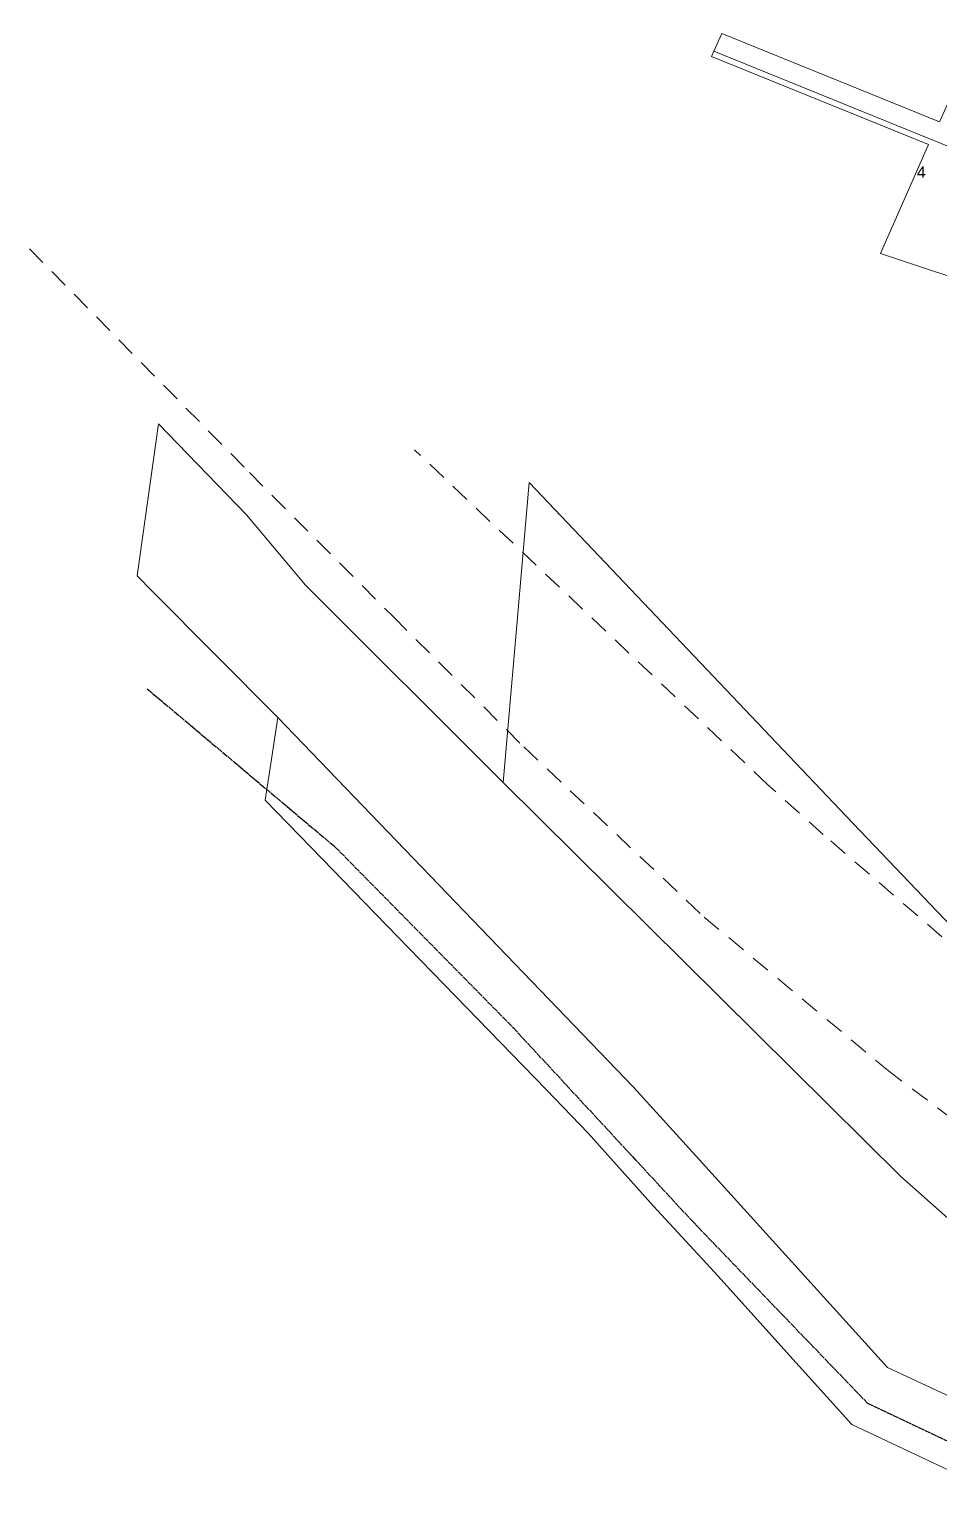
# Model space of a CAD drawing. Header units: metres. Extents: x 264012 to 265218, y 6264557 to 6265948.
# Drawn here: x 264012.1 to 264154.7, y 6265490 to 6265720.6 of the extents above; entities that cross this region are included whole.
import ezdxf

# ---------------------------------------------------------------- set-up
doc = ezdxf.new("R2010")
doc.units = ezdxf.units.M
doc.linetypes.add('Cable Exist OH', pattern=[1, 1, 0])
doc.linetypes.add('Dash', pattern=[5, 3, -2])
for name, color, linetype, lineweight in [('Cadastre Developer_SP_EXT', 9, 'Continuous', 5), ('Cadastre Land Parcels_SP_EXT', 9, 'Continuous', 5), ('Cadastre Roads_SP_EXT', 9, 'Continuous', 5)]:
    doc.layers.add(name, color=color, linetype=linetype, lineweight=lineweight)
doc.layers.add('Mains_HV_EXT', color=7, linetype='Continuous')
doc.layers.add('Mains_SL_EXT', color=7, linetype='Continuous')
doc.styles.get("Standard").update_dxf_attribs({"font": 'arial.ttf'})

msp = doc.modelspace()

# ---------------------------------------------------------------- linework, layer by layer
at = {"layer": 'Cadastre Developer_SP_EXT', "linetype": 'Dash'}
for points in [[(264012.06, 6265686.22), (264046.54, 6265651.14), (264069.11, 6265628.52), (264089.56, 6265608.13), (264117.83, 6265581.46), (264146.43, 6265557.58), (264161.47, 6265546.21), (264180.47, 6265532.02), (264200.93, 6265518.2), (264239.38, 6265494.1), (264282.28, 6265470.62), (264309.2, 6265455.88), (264329.43, 6265443.39), (264346.27, 6265431.78), (264379.63, 6265405.91), (264391.72, 6265394.47), (264427.18, 6265362.88), (264444.91, 6265346.36), (264466.49, 6265321.36), (264476.19, 6265308.97), (264488.76, 6265291.32), (264498.7, 6265277.32), (264651.41, 6265031.39)], [(264347.88, 6265454.78), (264317.43, 6265473.55), (264263.93, 6265502.46), (264217.49, 6265530.83), (264193.57, 6265547.93), (264158.88, 6265575.13), (264136.49, 6265594.42), (264127.8, 6265602.22), (264072.44, 6265654.68)]]:
    msp.add_lwpolyline(points, dxfattribs=at)
at = {"layer": 'Cadastre Land Parcels_SP_EXT', "linetype": 'Continuous'}
for points in [[(264161.31, 6265720.6), (264154.71, 6265706.1), (264120.61, 6265719.97), (264119.35, 6265717.2), (264188.65, 6265689.02), (264195.76, 6265695.73), (264201.07, 6265700.74), (264173.79, 6265714.37), (264161.31, 6265720.6)], [(264188.65, 6265689.02), (264119.35, 6265717.2), (264118.97, 6265716.34), (264152.97, 6265702.54), (264145.44, 6265685.49), (264181.61, 6265673.46), (264188.65, 6265689.02)]]:
    msp.add_lwpolyline(points, close=True, dxfattribs=at)
msp.add_lwpolyline([(264434.02, 6265360.85), (264405.41, 6265387.68), (264387.86, 6265402.05), (264352.57, 6265424.49), (264347.34, 6265427.82), (264334.7, 6265434.78), (264217.87, 6265493.66), (264167.1, 6265524.45), (264148.64, 6265540.83), (264086.33, 6265602.56), (264055.31, 6265633.5), (264046.06, 6265644.52), (264032.27, 6265658.78), (264028.96, 6265634.98), (264031.36, 6265632.48), (264050.98, 6265612.77), (264106.74, 6265554.81), (264117.02, 6265543.45), (264146.55, 6265510.87), (264210.63, 6265481.03), (264244.02, 6265465.24), (264272.78, 6265450.77), (264337.57, 6265408.17), (264418.71, 6265338.95)], dxfattribs=at)
at = {"layer": 'Cadastre Roads_SP_EXT', "linetype": 'Continuous'}
for points in [[(264293.67, 6265489.95), (264293.09, 6265490.14), (264292.72, 6265490.31), (264278.51, 6265497.73), (264265.44, 6265500.85), (264249.09, 6265504.78), (264239.74, 6265510.63), (264221.05, 6265522.36), (264220.61, 6265522.64), (264205.64, 6265531.88), (264197.53, 6265536.89), (264188.06, 6265546.85), (264171.47, 6265564.3), (264155.41, 6265581.2), (264140.15, 6265597.25), (264090.4, 6265649.58), (264088.36, 6265626), (264086.33, 6265602.56), (264148.64, 6265540.83), (264167.1, 6265524.45), (264217.87, 6265493.66), (264334.7, 6265434.78)], [(264210.63, 6265481.03), (264146.55, 6265510.87), (264117.02, 6265543.46), (264106.74, 6265554.81), (264050.98, 6265612.77), (264050, 6265606.23), (264049.03, 6265599.78), (264057.94, 6265590.58), (264062.86, 6265585.51), (264066.36, 6265581.92), (264069.74, 6265578.44), (264075.25, 6265572.77), (264085.89, 6265561.83), (264093.06, 6265554.45), (264099.65, 6265547.59), (264109.89, 6265536.18), (264120.02, 6265525.17), (264130.3, 6265513.75), (264140.97, 6265501.94), (264159.15, 6265493.36), (264177.35, 6265484.74)]]:
    msp.add_lwpolyline(points, dxfattribs=at)
at = {"layer": 'Mains_HV_EXT', "linetype": 'Cable Exist OH'}
msp.add_lwpolyline([(264030.52, 6265617.24), (264059.95, 6265592.49), (264087.87, 6265564.15), (264116.12, 6265533.64), (264143.4, 6265505.3), (264178, 6265488.95), (264244.4, 6265456.7)], dxfattribs=at)
at = {"layer": 'Mains_SL_EXT', "linetype": 'Cable Exist OH'}
msp.add_lwpolyline([(264143.4, 6265505.3), (264178, 6265488.95), (264199.97, 6265478.58)], dxfattribs=at)

# ---------------------------------------------------------------- texts
at = {"layer": 'Cadastre Land Parcels_SP_EXT'}
msp.add_text('4', height=1.8, dxfattribs=at).set_placement((264151.16, 6265697.34))

doc.saveas('drawing.dxf')
